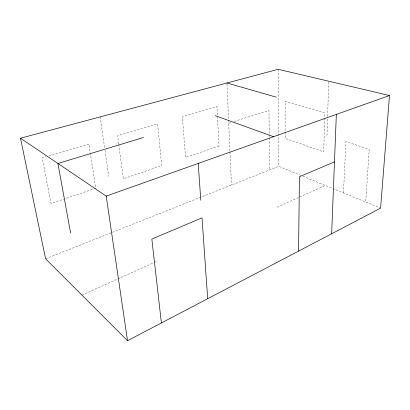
<?xml version="1.0" encoding="UTF-8"?>
<svg xmlns="http://www.w3.org/2000/svg" width="410" height="410" viewBox="0 0 410 410"><rect width="100%" height="100%" fill="white"/><g stroke="black" fill="none" stroke-linecap="round" stroke-linejoin="round"><path stroke-width="0.31" stroke-dasharray="2.05 1.54" d="M324.74 118.085L323.71 151.966L285.129 138.232L285.124 101.429L324.894 112.97L324.761 117.444M326.98 135.459L327.58 116.952M327.6 116.312L328.723 81.851M343.478 192.9L345.917 141.645L369.231 149.26L365.725 202.043M81.923 295.108L117.296 279.169M117.875 278.913L153.832 262.713M154.411 262.451L157.312 261.144M277.032 207.219L299.151 197.256M299.736 196.995L325.35 185.453M45.602 258.807L278.703 166.291L300.622 175.296M95.73 188.251L51.081 203.55L42.209 157.835L45.894 156.753M228.718 123.195L231.158 122.421M234.207 121.452L268.955 110.392L269.252 134.049M48.964 155.856L88.888 144.151L95.632 187.621M302.846 176.208L380.019 207.916M100.194 116.896L104.632 147.913M104.996 150.444L108.711 176.402M118.715 143.956L117.629 135.72L157.589 124.004L161.724 165.64L123.297 178.806L118.797 144.592M227.007 84.275L228.554 119.459M228.58 120.094L229.964 151.439M229.984 151.89L231.445 185.048M269.262 134.69L269.293 137.248M269.298 137.888L269.703 169.863M278.18 69.295L278.703 166.291M219.007 146.016L185.581 157.466L182.342 116.748L216.936 106.605L219.007 146.016"/><path stroke-width="0.61" d="M298.577 251.11L299.418 176.715L334.473 161.904M331.649 233.787L336.338 114.4M389.5 95.53L380.588 208.152L127.541 340.705L45.602 258.807L20.5 138.206L278.18 69.295L389.5 95.53L106.21 196.103L20.5 138.206M143.531 137.473L57.912 163.482L70.587 232.957M226.95 82.994L276.263 97.155M215.276 115.681L273.542 136.699M106.21 196.103L127.541 340.705M161.402 322.967L151.833 239.061L202.022 217.859L207.675 298.726M198.22 163.436L200.792 200.254"/></g></svg>
